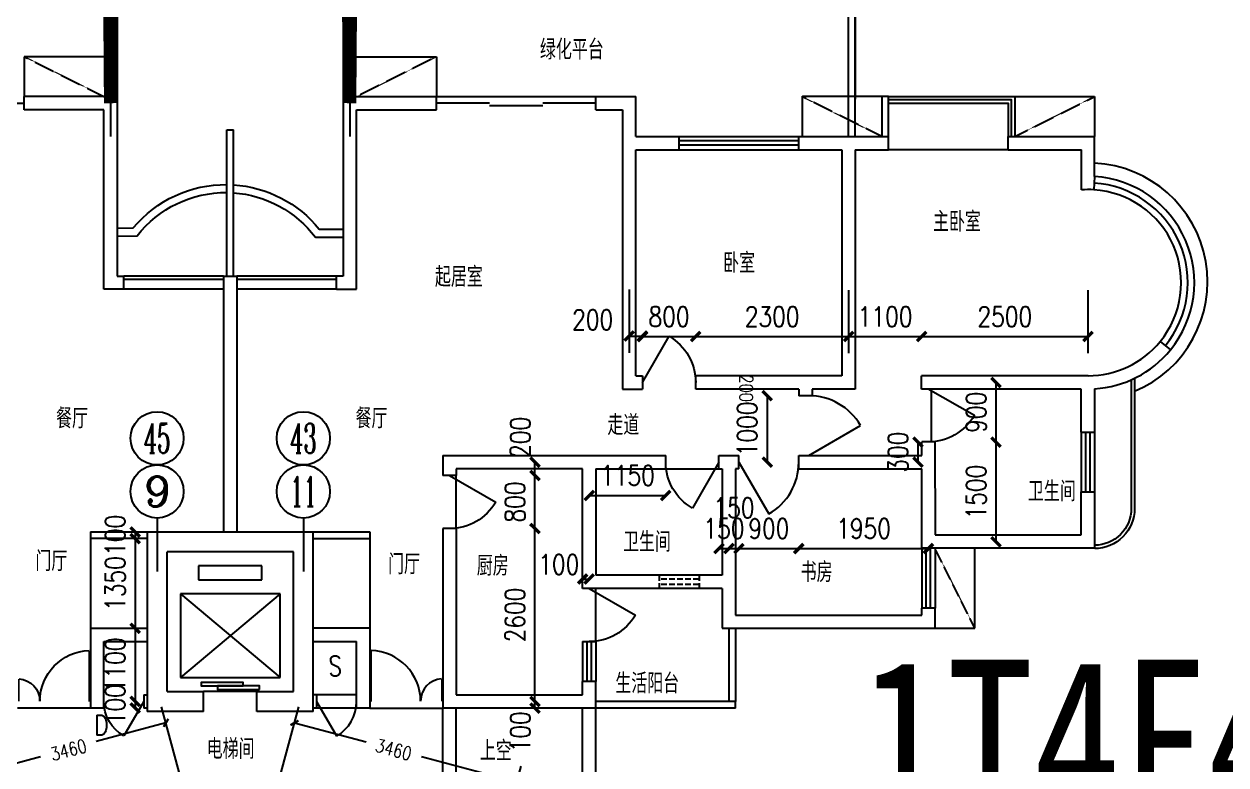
# Model space of a CAD drawing. Header units: millimetres. Extents: x 909 to 50317, y 375 to 41039.
# Drawn here: x 22513 to 40588, y 20840 to 31987 of the extents above; entities that cross this region are included whole.
import ezdxf
from ezdxf.enums import TextEntityAlignment as Align

# ---------------------------------------------------------------- set-up
doc = ezdxf.new("R2010")
doc.units = ezdxf.units.MM
doc.linetypes.add('DASH', pattern=[0.35, 0.25, -0.1])
for name, color, linetype in [('AXIS', 3, 'Continuous'), ('AXIS_TEXT', 7, 'Continuous'), ('BALCONY', 6, 'Continuous'), ('BB', 5, 'Continuous'), ('GROUND', 2, 'Continuous'), ('LVTRY', 6, 'Continuous'), ('PUB_DIM', 3, 'Continuous'), ('PUB_TEXT', 7, 'Continuous'), ('PUB_WINDW', 7, 'Continuous'), ('STAIR', 2, 'Continuous'), ('WALL', 255, 'Continuous'), ('WINDOW', 2, 'Continuous')]:
    doc.layers.add(name, color=color, linetype=linetype)
doc.styles.add('-宋体', font='SimSun.ttf', dxfattribs={"width": 0.8})
doc.styles.add('_HZTXT', font='txt', dxfattribs={"width": 0.8, "bigfont": 'HZTXT'})
doc.styles.add('_SIMPLEX', font='SIMPLEX', dxfattribs={"width": 0.8})
doc.styles.add('COMPLEX', font='COMPLEX')
doc.styles.add('DIM_FONT', font='SIMPLEX', dxfattribs={"width": 0.8})
doc.styles.add('SIMPLEX', font='SIMPLEX.SHX')
doc.dimstyles.new('AXIS', dxfattribs={"dimtxt": 300, "dimasz": 1, "dimexe": 250, "dimexo": 300, "dimgap": 0.09, "dimtad": 1, "dimdec": 0, "dimzin": 0, "dimdsep": 46, "dimtxsty": 'DIM_FONT', "dimblk": '_DIMX', "dimcen": 0.09, "dimse1": 1, "dimse2": 1, "dimclrt": 7, "dimadec": 0, "dimazin": 0, "dimtfac": 1, "dimtdec": 0, "dimtix": 1, "dimtmove": 2, "dimatfit": 3, "dimldrblk": '_DIMX', "dimfxl": 1, "dimtolj": 1, "dimtzin": 0, "dimarcsym": 0})
doc.dimstyles.new('DIM0', dxfattribs={"dimtxt": 200, "dimasz": 0.7, "dimexe": 250, "dimexo": 300, "dimgap": 150, "dimtad": 1, "dimdec": 0, "dimzin": 0, "dimdsep": 46, "dimtxsty": 'DIM_FONT', "dimblk": '_DIMX', "dimblk1": '_DIMX', "dimblk2": '_DIMX', "dimsah": 1, "dimcen": 2.5, "dimclrt": 7, "dimadec": 0, "dimazin": 0, "dimtfac": 1, "dimtdec": 0, "dimtix": 1, "dimtmove": 2, "dimatfit": 3, "dimldrblk": '_DIMX', "dimfxl": 1, "dimtolj": 1, "dimtzin": 0, "dimarcsym": 0})
doc.dimstyles.new('DIMA', dxfattribs={"dimtxt": 300, "dimasz": 1, "dimexe": 250, "dimexo": 300, "dimgap": 150, "dimtad": 1, "dimdec": 0, "dimzin": 0, "dimdsep": 46, "dimtxsty": 'DIM_FONT', "dimblk": '_DIMX', "dimcen": 0.09, "dimse1": 1, "dimclrt": 7, "dimadec": 0, "dimazin": 0, "dimtfac": 1, "dimtdec": 0, "dimtix": 1, "dimtmove": 2, "dimatfit": 3, "dimldrblk": '_DIMX', "dimfxl": 1, "dimtolj": 1, "dimtzin": 0, "dimarcsym": 0})
doc.dimstyles.new('DIMB', dxfattribs={"dimtxt": 300, "dimasz": 1, "dimexe": 250, "dimexo": 300, "dimgap": 150, "dimtad": 1, "dimdec": 0, "dimzin": 0, "dimdsep": 46, "dimtxsty": 'DIM_FONT', "dimblk": '_DIMX', "dimcen": 0.09, "dimse2": 1, "dimclrt": 7, "dimadec": 0, "dimazin": 0, "dimtfac": 1, "dimtdec": 0, "dimtix": 1, "dimtmove": 2, "dimatfit": 3, "dimldrblk": '_DIMX', "dimfxl": 1, "dimtolj": 1, "dimtzin": 0, "dimarcsym": 0})

# ---------------------------------------------------------------- blocks, each defined once
blk = doc.blocks.new('_A1SLA')
for p, q in [((-0.5, 0), (-0.1667, 0)), ((0.1667, 0), (0.5, 0)), ((-0.1667, -0.0167), (0.1667, -0.0167))]:
    blk.add_line(p, q)
blk = doc.blocks.new('_DIMX')
at = {"const_width": 50}
blk.add_lwpolyline([(-70, -70), (70, 70)], dxfattribs=at)
blk = doc.blocks.new('*D196')
at = {"color": 0, "linetype": 'ByBlock', "transparency": 16777216}
for p, q in [((48100, -43035), (48483, -41605)), ((48419, -41847), (49494, -42135)), ((51759, -42742), (50328, -42358)), ((51442, -43931), (51825, -42501))]:
    blk.add_line(p, q, dxfattribs=at)
at = {"layer": 'DEFPOINTS', "color": 0, "linetype": 'ByBlock', "transparency": 16777216}
for p in [(51760, -42742), (48022, -43325), (51364, -44220)]:
    blk.add_point(p, dxfattribs=at)
at = {"color": 0, "linetype": 'ByBlock', "transparency": 16777216, "xscale": 0.7, "yscale": 0.7, "zscale": 0.7}
for p, rotation in [((48418, -41847), 164.9999999999991), ((51760, -42742), 344.9999999999991)]:
    blk.add_blockref('_DIMX', p, dxfattribs=dict(at, rotation=rotation))
at = {"color": 7, "linetype": 'ByBlock', "transparency": 16777216, "insert": (49910, -42249), "char_height": 200, "attachment_point": 5, "rotation": 345, "style": 'DIM_FONT'}
blk.add_mtext('\\A1;3460', dxfattribs=at)
blk = doc.blocks.new('M_A17ORW')
at = {"const_width": 0.02}
for points in [[(-0.481, -0.001), (-0.481, -0.308)], [(0.481, 0.001), (0.481, -0.691)]]:
    blk.add_lwpolyline(points, dxfattribs=at)
for centre, radius, start, end in [((-0.501, -0.003), 0.307, 274.2492, 0.2101), ((0.505, 0.002), 0.699, 180.2762, 268.0603)]:
    blk.add_arc(centre, radius, start, end)
blk = doc.blocks.new('*D28')
at = {"color": 0, "linetype": 'ByBlock', "transparency": 16777216}
for p, q in [((46804, -43035), (46421, -41605)), ((46485, -41847), (45434, -42128)), ((43144, -42742), (44600, -42352)), ((43462, -43931), (43079, -42501))]:
    blk.add_line(p, q, dxfattribs=at)
at = {"layer": 'DEFPOINTS', "color": 0, "linetype": 'ByBlock', "transparency": 16777216}
for p in [(43144, -42742), (46882, -43325), (43540, -44220)]:
    blk.add_point(p, dxfattribs=at)
at = {"color": 0, "linetype": 'ByBlock', "transparency": 16777216, "xscale": 0.7, "yscale": 0.7, "zscale": 0.7}
for p, rotation in [((46486, -41847), 15.00000000000274), ((43144, -42742), 195.0000000000027)]:
    blk.add_blockref('_DIMX', p, dxfattribs=dict(at, rotation=rotation))
at = {"color": 7, "linetype": 'ByBlock', "transparency": 16777216, "insert": (45021, -42255), "char_height": 200, "attachment_point": 5, "rotation": 15, "style": 'DIM_FONT'}
blk.add_mtext('\\A1;3460', dxfattribs=at)
blk = doc.blocks.new('*D27')
at = {"color": 0, "linetype": 'ByBlock', "transparency": 16777216}
blk.add_line((46023, -39076), (46023, -40424), dxfattribs=at)
at = {"layer": 'DEFPOINTS', "color": 0, "linetype": 'ByBlock', "transparency": 16777216}
for p in [(47023, -39075), (46023, -40425), (47023, -40425)]:
    blk.add_point(p, dxfattribs=at)
at = {"color": 0, "linetype": 'ByBlock', "transparency": 16777216}
for p, rotation in [((46023, -39075), 90), ((46023, -40425), 270)]:
    blk.add_blockref('_DIMX', p, dxfattribs=dict(at, rotation=rotation))
at = {"color": 7, "linetype": 'ByBlock', "transparency": 16777216, "insert": (45723, -39750), "char_height": 300, "attachment_point": 5, "rotation": 90, "style": 'DIM_FONT'}
blk.add_mtext('\\A1;1350', dxfattribs=at)
blk = doc.blocks.new('_LIFTD')
for points in [[(-0.548, -0.602), (-0.548, -0.774), (0.241, -0.774), (0.241, -0.602), (-0.548, -0.602)], [(-0.241, -0.784), (-0.241, -0.955), (0.548, -0.955), (0.548, -0.784), (-0.241, -0.784)]]:
    blk.add_lwpolyline(points)
blk = doc.blocks.new('*D26')
at = {"color": 0, "linetype": 'ByBlock', "transparency": 16777216}
for p, q in [((46023, -41524), (46023, -41523)), ((46023, -41525), (46023, -41625)), ((46023, -41626), (46023, -41627))]:
    blk.add_line(p, q, dxfattribs=at)
at = {"layer": 'DEFPOINTS', "color": 0, "linetype": 'ByBlock', "transparency": 16777216}
for p in [(47023, -41525), (46023, -41625), (47023, -41625)]:
    blk.add_point(p, dxfattribs=at)
at = {"color": 0, "linetype": 'ByBlock', "transparency": 16777216}
for p, rotation in [((46023, -41525), 270), ((46023, -41625), 90)]:
    blk.add_blockref('_DIMX', p, dxfattribs=dict(at, rotation=rotation))
at = {"color": 7, "linetype": 'ByBlock', "transparency": 16777216, "insert": (45723, -41575), "char_height": 300, "attachment_point": 5, "rotation": 90, "style": 'DIM_FONT'}
blk.add_mtext('\\A1;100', dxfattribs=at)
blk = doc.blocks.new('*D25')
at = {"color": 0, "linetype": 'ByBlock', "transparency": 16777216}
blk.add_line((46023, -40426), (46023, -41524), dxfattribs=at)
at = {"layer": 'DEFPOINTS', "color": 0, "linetype": 'ByBlock', "transparency": 16777216}
for p in [(47023, -40425), (46023, -41525), (47023, -41525)]:
    blk.add_point(p, dxfattribs=at)
at = {"color": 0, "linetype": 'ByBlock', "transparency": 16777216}
for p, rotation in [((46023, -40425), 90), ((46023, -41525), 270)]:
    blk.add_blockref('_DIMX', p, dxfattribs=dict(at, rotation=rotation))
at = {"color": 7, "linetype": 'ByBlock', "transparency": 16777216, "insert": (45723, -40975), "char_height": 300, "attachment_point": 5, "rotation": 90, "style": 'DIM_FONT'}
blk.add_mtext('\\A1;1100', dxfattribs=at)
blk = doc.blocks.new('_DBLK')
blk.add_line((-0.5, 0), (0, -0.866))
blk.add_arc((-0.5, 0), 1, 300, 0)
at = {"style": 'SIMPLEX', "flags": 9}
blk.add_attdef('A', text='', height=1, dxfattribs=at).set_placement((0, 1.5), align=Align.MIDDLE)
blk = doc.blocks.new('M_B7CQG')
for p, q in [((-0.5, 0.5), (0.5, 0.5)), ((-0.5, 0.241), (0.5, 0.241)), ((-0.5, -0.5), (0.5, -0.5))]:
    blk.add_line(p, q)
blk = doc.blocks.new('*D24')
at = {"color": 0, "linetype": 'ByBlock', "transparency": 16777216}
for p, q in [((46023, -38974), (46023, -38973)), ((46023, -38975), (46023, -39075)), ((46023, -39076), (46023, -39077))]:
    blk.add_line(p, q, dxfattribs=at)
at = {"layer": 'DEFPOINTS', "color": 0, "linetype": 'ByBlock', "transparency": 16777216}
for p in [(47023, -38975), (46023, -39075), (47023, -39075)]:
    blk.add_point(p, dxfattribs=at)
at = {"color": 0, "linetype": 'ByBlock', "transparency": 16777216}
for p, rotation in [((46023, -38975), 270), ((46023, -39075), 90)]:
    blk.add_blockref('_DIMX', p, dxfattribs=dict(at, rotation=rotation))
at = {"color": 7, "linetype": 'ByBlock', "transparency": 16777216, "insert": (45723, -39025), "char_height": 300, "attachment_point": 5, "rotation": 90, "style": 'DIM_FONT'}
blk.add_mtext('\\A1;100', dxfattribs=at)
blk = doc.blocks.new('_AXISO')
blk.add_circle((0, 0), 0.5)
at = {"layer": 'AXIS_TEXT', "style": 'COMPLEX', "width": 1.041667}
blk.add_attdef('A', text='', height=0.56, dxfattribs=at).set_placement((-0.25, -0.28), (0.25, -0.28), align=Align.FIT)
blk = doc.blocks.new('*D236')
at = {"color": 0, "linetype": 'ByBlock', "transparency": 16777216}
blk.add_line((56003, -39225), (57951, -39225), dxfattribs=at)
at = {"layer": 'DEFPOINTS', "color": 0, "linetype": 'ByBlock', "transparency": 16777216}
for p in [(57952, -39225), (56002, -40225), (57952, -40225)]:
    blk.add_point(p, dxfattribs=at)
at = {"color": 0, "linetype": 'ByBlock', "transparency": 16777216, "rotation": 180}
blk.add_blockref('_DIMX', (56002, -39225), dxfattribs=at)
at = {"color": 0, "linetype": 'ByBlock', "transparency": 16777216}
blk.add_blockref('_DIMX', (57952, -39225), dxfattribs=at)
at = {"color": 7, "linetype": 'ByBlock', "transparency": 16777216, "insert": (56977, -38925), "char_height": 300, "attachment_point": 5, "style": 'DIM_FONT'}
blk.add_mtext('\\A1;1950', dxfattribs=at)
blk = doc.blocks.new('*D248')
at = {"color": 0, "linetype": 'ByBlock', "transparency": 16777216}
for p, q in [((56752, -35336), (56752, -36286)), ((54453, -36036), (56751, -36036))]:
    blk.add_line(p, q, dxfattribs=at)
at = {"layer": 'DEFPOINTS', "color": 0, "linetype": 'ByBlock', "transparency": 16777216}
for p in [(54452, -35036), (56752, -35036), (56752, -36036)]:
    blk.add_point(p, dxfattribs=at)
at = {"color": 0, "linetype": 'ByBlock', "transparency": 16777216, "rotation": 180}
blk.add_blockref('_DIMX', (54452, -36036), dxfattribs=at)
at = {"color": 0, "linetype": 'ByBlock', "transparency": 16777216}
blk.add_blockref('_DIMX', (56752, -36036), dxfattribs=at)
at = {"color": 7, "linetype": 'ByBlock', "transparency": 16777216, "insert": (55602, -35736), "char_height": 300, "attachment_point": 5, "style": 'DIM_FONT'}
blk.add_mtext('\\A1;2300', dxfattribs=at)
blk = doc.blocks.new('*D243')
at = {"color": 0, "linetype": 'ByBlock', "transparency": 16777216}
for p, q in [((52751, -39683), (52750, -39683)), ((52752, -39683), (52852, -39683)), ((52752, -39683), (52852, -39683)), ((52853, -39683), (52854, -39683))]:
    blk.add_line(p, q, dxfattribs=at)
at = {"layer": 'DEFPOINTS', "color": 0, "linetype": 'ByBlock', "transparency": 16777216}
for p in [(52852, -39683), (52752, -40683), (52852, -40683)]:
    blk.add_point(p, dxfattribs=at)
at = {"color": 0, "linetype": 'ByBlock', "transparency": 16777216}
blk.add_blockref('_DIMX', (52752, -39683), dxfattribs=at)
at = {"color": 0, "linetype": 'ByBlock', "transparency": 16777216, "rotation": 180}
blk.add_blockref('_DIMX', (52852, -39683), dxfattribs=at)
at = {"color": 7, "linetype": 'ByBlock', "transparency": 16777216, "insert": (52393, -39463), "char_height": 300, "attachment_point": 5, "style": 'DIM_FONT'}
blk.add_mtext('\\A1;100', dxfattribs=at)
blk = doc.blocks.new('*D240')
at = {"color": 0, "linetype": 'ByBlock', "transparency": 16777216}
for p, q in [((54951, -39225), (54950, -39225)), ((54952, -39225), (55102, -39225)), ((54952, -39225), (55102, -39225)), ((55103, -39225), (55104, -39225))]:
    blk.add_line(p, q, dxfattribs=at)
at = {"layer": 'DEFPOINTS', "color": 0, "linetype": 'ByBlock', "transparency": 16777216}
for p in [(55102, -39225), (54952, -40225), (55102, -40225)]:
    blk.add_point(p, dxfattribs=at)
at = {"color": 0, "linetype": 'ByBlock', "transparency": 16777216}
blk.add_blockref('_DIMX', (54952, -39225), dxfattribs=at)
at = {"color": 0, "linetype": 'ByBlock', "transparency": 16777216, "rotation": 180}
blk.add_blockref('_DIMX', (55102, -39225), dxfattribs=at)
at = {"color": 7, "linetype": 'ByBlock', "transparency": 16777216, "insert": (55027, -38613), "char_height": 300, "attachment_point": 5, "style": 'DIM_FONT'}
blk.add_mtext('\\A1;150', dxfattribs=at)
blk = doc.blocks.new('*D239')
at = {"color": 0, "linetype": 'ByBlock', "transparency": 16777216}
for p, q in [((54801, -39225), (54800, -39225)), ((54802, -39225), (54952, -39225)), ((54953, -39225), (54954, -39225))]:
    blk.add_line(p, q, dxfattribs=at)
at = {"layer": 'DEFPOINTS', "color": 0, "linetype": 'ByBlock', "transparency": 16777216}
for p in [(54952, -39225), (54802, -40225), (54952, -40225)]:
    blk.add_point(p, dxfattribs=at)
at = {"color": 0, "linetype": 'ByBlock', "transparency": 16777216}
blk.add_blockref('_DIMX', (54802, -39225), dxfattribs=at)
at = {"color": 0, "linetype": 'ByBlock', "transparency": 16777216, "rotation": 180}
blk.add_blockref('_DIMX', (54952, -39225), dxfattribs=at)
at = {"color": 7, "linetype": 'ByBlock', "transparency": 16777216, "insert": (54877, -38925), "char_height": 300, "attachment_point": 5, "style": 'DIM_FONT'}
blk.add_mtext('\\A1;150', dxfattribs=at)
blk = doc.blocks.new('*D245')
at = {"color": 0, "linetype": 'ByBlock', "transparency": 16777216}
for p, q in [((55101, -39225), (55100, -39225)), ((55102, -39225), (56002, -39225)), ((56003, -39225), (56004, -39225))]:
    blk.add_line(p, q, dxfattribs=at)
at = {"layer": 'DEFPOINTS', "color": 0, "linetype": 'ByBlock', "transparency": 16777216}
for p in [(56002, -39225), (55102, -40225), (56002, -40225)]:
    blk.add_point(p, dxfattribs=at)
at = {"color": 0, "linetype": 'ByBlock', "transparency": 16777216}
blk.add_blockref('_DIMX', (55102, -39225), dxfattribs=at)
at = {"color": 0, "linetype": 'ByBlock', "transparency": 16777216, "rotation": 180}
blk.add_blockref('_DIMX', (56002, -39225), dxfattribs=at)
at = {"color": 7, "linetype": 'ByBlock', "transparency": 16777216, "insert": (55552, -38925), "char_height": 300, "attachment_point": 5, "style": 'DIM_FONT'}
blk.add_mtext('\\A1;900', dxfattribs=at)
blk = doc.blocks.new('*D154')
at = {"color": 0, "linetype": 'ByBlock', "transparency": 16777216}
blk.add_line((52035, -41524), (52035, -38926), dxfattribs=at)
at = {"layer": 'DEFPOINTS', "color": 0, "linetype": 'ByBlock', "transparency": 16777216}
for p in [(52035, -38925), (53035, -38925), (53035, -41525)]:
    blk.add_point(p, dxfattribs=at)
at = {"color": 0, "linetype": 'ByBlock', "transparency": 16777216}
for p, rotation in [((52035, -38925), 90), ((52035, -41525), 270)]:
    blk.add_blockref('_DIMX', p, dxfattribs=dict(at, rotation=rotation))
at = {"color": 7, "linetype": 'ByBlock', "transparency": 16777216, "insert": (51735, -40225), "char_height": 300, "attachment_point": 5, "rotation": 90, "style": 'DIM_FONT'}
blk.add_mtext('\\A1;2600', dxfattribs=at)
blk = doc.blocks.new('_GCBLK')
at = {"linetype": 'DASH'}
for p, q in [((-0.5, -0.5), (-0.5, 0.5)), ((0.5, -0.5), (0.5, 0.5)), ((-0.5, 0.2), (0.5, 0.2)), ((-0.5, -0.2), (0.5, -0.2))]:
    blk.add_line(p, q, dxfattribs=at)
at = {"style": 'SIMPLEX', "flags": 9}
blk.add_attdef('A', text='', height=1, dxfattribs=at).set_placement((0, 1.5), align=Align.MIDDLE)
blk = doc.blocks.new('*D199')
at = {"color": 0, "linetype": 'ByBlock', "transparency": 16777216}
for p, q in [((52035, -41524), (52035, -41523)), ((52035, -41625), (52035, -41525)), ((52035, -41625), (52035, -41525)), ((52035, -41626), (52035, -41627))]:
    blk.add_line(p, q, dxfattribs=at)
at = {"layer": 'DEFPOINTS', "color": 0, "linetype": 'ByBlock', "transparency": 16777216}
for p in [(52035, -41525), (53035, -41525), (53035, -41625)]:
    blk.add_point(p, dxfattribs=at)
at = {"color": 0, "linetype": 'ByBlock', "transparency": 16777216}
for p, rotation in [((52035, -41525), 270), ((52035, -41625), 90)]:
    blk.add_blockref('_DIMX', p, dxfattribs=dict(at, rotation=rotation))
at = {"color": 7, "linetype": 'ByBlock', "transparency": 16777216, "insert": (51815, -41983), "char_height": 300, "attachment_point": 5, "rotation": 90, "style": 'DIM_FONT'}
blk.add_mtext('\\A1;100', dxfattribs=at)
blk = doc.blocks.new('A$C30532273')
at = {"layer": 'PUB_TEXT', "style": '_HZTXT', "width": 0.8}
blk.add_text('上空', height=300, dxfattribs=at).set_placement((-13, -9))
blk = doc.blocks.new('_WBLK')
for p, q in [((-0.5, 0.5), (0.5, 0.5)), ((0.5, 0.167), (-0.5, 0.167)), ((0.5, -0.167), (-0.5, -0.167)), ((-0.5, -0.5), (0.5, -0.5))]:
    blk.add_line(p, q)
at = {"style": 'SIMPLEX', "flags": 9}
blk.add_attdef('A', text='', height=1, dxfattribs=at).set_placement((0, 1.5), align=Align.MIDDLE)
blk = doc.blocks.new('*D247')
at = {"color": 0, "linetype": 'ByBlock', "transparency": 16777216}
for p, q in [((53452, -35328), (53452, -36278)), ((53451, -36028), (53450, -36028)), ((53452, -36028), (53652, -36028)), ((53452, -36028), (53652, -36028)), ((53653, -36028), (53654, -36028))]:
    blk.add_line(p, q, dxfattribs=at)
at = {"layer": 'DEFPOINTS', "color": 0, "linetype": 'ByBlock', "transparency": 16777216}
for p in [(53452, -35028), (53652, -35028), (53652, -36028)]:
    blk.add_point(p, dxfattribs=at)
at = {"color": 0, "linetype": 'ByBlock', "transparency": 16777216}
blk.add_blockref('_DIMX', (53452, -36028), dxfattribs=at)
at = {"color": 0, "linetype": 'ByBlock', "transparency": 16777216, "rotation": 180}
blk.add_blockref('_DIMX', (53652, -36028), dxfattribs=at)
at = {"color": 7, "linetype": 'ByBlock', "transparency": 16777216, "insert": (52903, -35783), "char_height": 300, "attachment_point": 5, "style": 'DIM_FONT'}
blk.add_mtext('\\A1;200', dxfattribs=at)
blk = doc.blocks.new('*D238')
at = {"color": 0, "linetype": 'ByBlock', "transparency": 16777216}
blk.add_line((52853, -38427), (54001, -38427), dxfattribs=at)
at = {"layer": 'DEFPOINTS', "color": 0, "linetype": 'ByBlock', "transparency": 16777216}
for p in [(54002, -38427), (52852, -39427), (54002, -39427)]:
    blk.add_point(p, dxfattribs=at)
at = {"color": 0, "linetype": 'ByBlock', "transparency": 16777216, "rotation": 180}
blk.add_blockref('_DIMX', (52852, -38427), dxfattribs=at)
at = {"color": 0, "linetype": 'ByBlock', "transparency": 16777216}
blk.add_blockref('_DIMX', (54002, -38427), dxfattribs=at)
at = {"color": 7, "linetype": 'ByBlock', "transparency": 16777216, "insert": (53427, -38127), "char_height": 300, "attachment_point": 5, "style": 'DIM_FONT'}
blk.add_mtext('\\A1;1150', dxfattribs=at)
blk = doc.blocks.new('*D242')
at = {"color": 0, "linetype": 'ByBlock', "transparency": 16777216}
for p, q in [((52035, -37924), (52035, -37923)), ((52035, -38125), (52035, -37925)), ((52035, -38125), (52035, -37925)), ((52035, -38126), (52035, -38127))]:
    blk.add_line(p, q, dxfattribs=at)
at = {"layer": 'DEFPOINTS', "color": 0, "linetype": 'ByBlock', "transparency": 16777216}
for p in [(52035, -37925), (53035, -37925), (53035, -38125)]:
    blk.add_point(p, dxfattribs=at)
at = {"color": 0, "linetype": 'ByBlock', "transparency": 16777216}
for p, rotation in [((52035, -37925), 270), ((52035, -38125), 90)]:
    blk.add_blockref('_DIMX', p, dxfattribs=dict(at, rotation=rotation))
at = {"color": 7, "linetype": 'ByBlock', "transparency": 16777216, "insert": (51815, -37551), "char_height": 300, "attachment_point": 5, "rotation": 90, "style": 'DIM_FONT'}
blk.add_mtext('\\A1;200', dxfattribs=at)
blk = doc.blocks.new('*D241')
at = {"color": 0, "linetype": 'ByBlock', "transparency": 16777216}
for p, q in [((52035, -38124), (52035, -38123)), ((52035, -38925), (52035, -38125)), ((52035, -38926), (52035, -38927))]:
    blk.add_line(p, q, dxfattribs=at)
at = {"layer": 'DEFPOINTS', "color": 0, "linetype": 'ByBlock', "transparency": 16777216}
for p in [(52035, -38125), (53035, -38125), (53035, -38925)]:
    blk.add_point(p, dxfattribs=at)
at = {"color": 0, "linetype": 'ByBlock', "transparency": 16777216}
for p, rotation in [((52035, -38125), 270), ((52035, -38925), 90)]:
    blk.add_blockref('_DIMX', p, dxfattribs=dict(at, rotation=rotation))
at = {"color": 7, "linetype": 'ByBlock', "transparency": 16777216, "insert": (51735, -38525), "char_height": 300, "attachment_point": 5, "rotation": 90, "style": 'DIM_FONT'}
blk.add_mtext('\\A1;800', dxfattribs=at)
blk = doc.blocks.new('*D244')
at = {"color": 0, "linetype": 'ByBlock', "transparency": 16777216}
for p, q in [((55528, -36924), (55528, -36923)), ((55528, -36925), (55528, -37925)), ((55528, -37926), (55528, -37927))]:
    blk.add_line(p, q, dxfattribs=at)
at = {"layer": 'DEFPOINTS', "color": 0, "linetype": 'ByBlock', "transparency": 16777216}
for p in [(54528, -36925), (54528, -37925), (55528, -37925)]:
    blk.add_point(p, dxfattribs=at)
at = {"color": 0, "linetype": 'ByBlock', "transparency": 16777216}
for p, rotation in [((55528, -36925), 270), ((55528, -37925), 90)]:
    blk.add_blockref('_DIMX', p, dxfattribs=dict(at, rotation=rotation))
at = {"color": 7, "linetype": 'ByBlock', "transparency": 16777216, "insert": (55228, -37425), "char_height": 300, "attachment_point": 5, "rotation": 90, "style": 'DIM_FONT'}
blk.add_mtext('\\A1;1000', dxfattribs=at)
blk = doc.blocks.new('*D246')
at = {"color": 0, "linetype": 'ByBlock', "transparency": 16777216}
for p, q in [((53651, -36036), (53650, -36036)), ((53652, -36036), (54452, -36036)), ((54453, -36036), (54454, -36036))]:
    blk.add_line(p, q, dxfattribs=at)
at = {"layer": 'DEFPOINTS', "color": 0, "linetype": 'ByBlock', "transparency": 16777216}
for p in [(53652, -35036), (54452, -35036), (54452, -36036)]:
    blk.add_point(p, dxfattribs=at)
at = {"color": 0, "linetype": 'ByBlock', "transparency": 16777216}
blk.add_blockref('_DIMX', (53652, -36036), dxfattribs=at)
at = {"color": 0, "linetype": 'ByBlock', "transparency": 16777216, "rotation": 180}
blk.add_blockref('_DIMX', (54452, -36036), dxfattribs=at)
at = {"color": 7, "linetype": 'ByBlock', "transparency": 16777216, "insert": (54052, -35736), "char_height": 300, "attachment_point": 5, "style": 'DIM_FONT'}
blk.add_mtext('\\A1;800', dxfattribs=at)
blk = doc.blocks.new('*D266')
at = {"color": 0, "linetype": 'ByBlock', "transparency": 16777216}
for p, q in [((60351, -35336), (60351, -36286)), ((57852, -36036), (60350, -36036))]:
    blk.add_line(p, q, dxfattribs=at)
at = {"layer": 'DEFPOINTS', "color": 0, "linetype": 'ByBlock', "transparency": 16777216}
for p in [(57851, -35036), (60351, -35036), (60351, -36036)]:
    blk.add_point(p, dxfattribs=at)
at = {"color": 0, "linetype": 'ByBlock', "transparency": 16777216, "rotation": 180}
blk.add_blockref('_DIMX', (57851, -36036), dxfattribs=at)
at = {"color": 0, "linetype": 'ByBlock', "transparency": 16777216}
blk.add_blockref('_DIMX', (60351, -36036), dxfattribs=at)
at = {"color": 7, "linetype": 'ByBlock', "transparency": 16777216, "insert": (59101, -35736), "char_height": 300, "attachment_point": 5, "style": 'DIM_FONT'}
blk.add_mtext('\\A1;2500', dxfattribs=at)
blk = doc.blocks.new('*D235')
at = {"color": 0, "linetype": 'ByBlock', "transparency": 16777216}
for p, q in [((57794, -37624), (57794, -37623)), ((57794, -37625), (57794, -37925)), ((57794, -37926), (57794, -37927))]:
    blk.add_line(p, q, dxfattribs=at)
at = {"layer": 'DEFPOINTS', "color": 0, "linetype": 'ByBlock', "transparency": 16777216}
for p in [(56794, -37625), (56794, -37925), (57794, -37925)]:
    blk.add_point(p, dxfattribs=at)
at = {"color": 0, "linetype": 'ByBlock', "transparency": 16777216}
for p, rotation in [((57794, -37625), 270), ((57794, -37925), 90)]:
    blk.add_blockref('_DIMX', p, dxfattribs=dict(at, rotation=rotation))
at = {"color": 7, "linetype": 'ByBlock', "transparency": 16777216, "insert": (57494, -37775), "char_height": 300, "attachment_point": 5, "rotation": 90, "style": 'DIM_FONT'}
blk.add_mtext('\\A1;300', dxfattribs=at)
blk = doc.blocks.new('*D265')
at = {"color": 0, "linetype": 'ByBlock', "transparency": 16777216}
for p, q in [((58968, -36724), (58968, -36723)), ((58968, -36725), (58968, -37625)), ((58968, -37626), (58968, -37627))]:
    blk.add_line(p, q, dxfattribs=at)
at = {"layer": 'DEFPOINTS', "color": 0, "linetype": 'ByBlock', "transparency": 16777216}
for p in [(57968, -36725), (57968, -37625), (58968, -37625)]:
    blk.add_point(p, dxfattribs=at)
at = {"color": 0, "linetype": 'ByBlock', "transparency": 16777216}
for p, rotation in [((58968, -36725), 270), ((58968, -37625), 90)]:
    blk.add_blockref('_DIMX', p, dxfattribs=dict(at, rotation=rotation))
at = {"color": 7, "linetype": 'ByBlock', "transparency": 16777216, "insert": (58668, -37175), "char_height": 300, "attachment_point": 5, "rotation": 90, "style": 'DIM_FONT'}
blk.add_mtext('\\A1;900', dxfattribs=at)
blk = doc.blocks.new('*D264')
at = {"color": 0, "linetype": 'ByBlock', "transparency": 16777216}
blk.add_line((58968, -37626), (58968, -39124), dxfattribs=at)
at = {"layer": 'DEFPOINTS', "color": 0, "linetype": 'ByBlock', "transparency": 16777216}
for p in [(57968, -37625), (57968, -39125), (58968, -39125)]:
    blk.add_point(p, dxfattribs=at)
at = {"color": 0, "linetype": 'ByBlock', "transparency": 16777216}
for p, rotation in [((58968, -37625), 90), ((58968, -39125), 270)]:
    blk.add_blockref('_DIMX', p, dxfattribs=dict(at, rotation=rotation))
at = {"color": 7, "linetype": 'ByBlock', "transparency": 16777216, "insert": (58668, -38375), "char_height": 300, "attachment_point": 5, "rotation": 90, "style": 'DIM_FONT'}
blk.add_mtext('\\A1;1500', dxfattribs=at)
blk = doc.blocks.new('*D237')
at = {"color": 0, "linetype": 'ByBlock', "transparency": 16777216}
for p, q in [((56751, -35336), (56751, -36286)), ((56752, -36036), (57850, -36036))]:
    blk.add_line(p, q, dxfattribs=at)
at = {"layer": 'DEFPOINTS', "color": 0, "linetype": 'ByBlock', "transparency": 16777216}
for p in [(56751, -35036), (57851, -35036), (57851, -36036)]:
    blk.add_point(p, dxfattribs=at)
at = {"color": 0, "linetype": 'ByBlock', "transparency": 16777216, "rotation": 180}
blk.add_blockref('_DIMX', (56751, -36036), dxfattribs=at)
at = {"color": 0, "linetype": 'ByBlock', "transparency": 16777216}
blk.add_blockref('_DIMX', (57851, -36036), dxfattribs=at)
at = {"color": 7, "linetype": 'ByBlock', "transparency": 16777216, "insert": (57301, -35736), "char_height": 300, "attachment_point": 5, "style": 'DIM_FONT'}
blk.add_mtext('\\A1;1100', dxfattribs=at)
blk = doc.blocks.new('A$C69FB3077')
at = {"layer": 'LVTRY'}
for points in [[(0, 2098), (860, 336, 0.414214), (1662, 59, 0.414214)], [(55, 2099), (905, 357, 0.414214), (1640, 104)]]:
    blk.add_lwpolyline(points, format="xyb", dxfattribs=at)
blk = doc.blocks.new('A$C1A5103E2')
at = {"layer": 'BALCONY', "linetype": 'DASH'}
blk.add_lwpolyline([(7481, 4926), (6922, 6073, 0.165068), (3630, 4038, -0.116287), (393, 1897), (1318, 1)], format="xyb", dxfattribs=at)
at = {"layer": 'BALCONY'}
for points in [[(1315, 0), (0, 2696, -0.165068), (3630, 4038, 0.116287), (7310, 5271), (8235, 3375)], [(1405, 44), (125, 2668, -0.161766), (3636, 3938, 0.11311), (7268, 5128), (8145, 3331)]]:
    blk.add_lwpolyline(points, format="xyb", dxfattribs=at)
at = {"layer": 'BB', "const_width": 200}
blk.add_lwpolyline([(7155, 5340), (7929, 3782)], dxfattribs=at)
at = {"layer": 'WALL'}
for p, q in [((7244, 5384), (7154, 5340)), ((7154, 5340), (7885, 3872)), ((7244, 5384), (7975, 3916))]:
    blk.add_line(p, q, dxfattribs=at)
blk = doc.blocks.new('A$C61104662')
at = {"layer": 'PUB_DIM', "rotation": 334.0000000000853}
blk.add_blockref('A$C1A5103E2', (-1182, 577), dxfattribs=at)
at = {"layer": 'PUB_DIM', "xscale": -1, "rotation": 25.9999999999147}
blk.add_blockref('A$C1A5103E2', (19982, 577), dxfattribs=at)
blk = doc.blocks.new('1T4F49深上格林')
at = {"layer": 'AXIS'}
for p, q in [((22696.8, -12474.8), (22696.8, -13280)), ((24896.8, -12474.8), (24896.8, -13280))]:
    blk.add_line(p, q, dxfattribs=at)
at = {"layer": 'BALCONY'}
for p, q in [((31296.8, -14133.4), (31296.8, -15233.4)), ((31396.8, -14133.4), (31396.8, -15233.4)), ((29096.8, -16642.8), (29096.8, -15333.4)), ((29296.8, -16696.4), (29296.8, -15333.4))]:
    blk.add_line(p, q, dxfattribs=at)
for points in [[(22096.8, -8114.1), (22338.9, -8108.8, -0.2253478), (23746.8, -7457.3, -0.2180957)], [(22096.8, -8234.1), (22396.8, -8228.2, -0.2340741), (23746.8, -7577.3)], [(23846.8, -7461, -0.2097), (25136.5, -8130.2), (25496.8, -8130.2)], [(23846.8, -7581.3, -0.2172525), (25077.9, -8250.2), (25496.8, -8250.2)]]:
    blk.add_lwpolyline(points, format="xyb", dxfattribs=at)
at = {"layer": 'GROUND'}
for p, q in [((26896.8, -6133.4), (29296.8, -6133.4)), ((34345.3, -11329.3), (34345, -10529.3)), ((30346.8, -11733.4), (31146.8, -11733.4)), ((27196.8, -12633.4), (27196.8, -11833.4)), ((29296.8, -14333.4), (29296.8, -13533.4)), ((25696.8, -15133.4), (25096.8, -15133.4)), ((21696.8, -15333.4), (20596.8, -15333.4)), ((25696.8, -15333.4), (25096.8, -15333.4)), ((25896.8, -15333.4), (26996.8, -15333.4))]:
    blk.add_line(p, q, dxfattribs=at)
at = {"layer": 'STAIR'}
for p, q in [((21696.8, -12783.4), (21696.8, -14133.4)), ((25896.8, -12783.4), (25896.8, -14133.4)), ((23321.8, -13193.4), (23321.8, -13403.4)), ((24271.8, -13193.4), (23321.8, -13193.4)), ((24271.8, -13403.4), (24271.8, -13193.4)), ((23321.8, -13403.4), (24271.8, -13403.4)), ((23046.8, -13613.4), (24546.8, -14873.4)), ((24546.8, -13613.4), (23046.8, -14873.4)), ((24546.8, -13613.4), (23046.8, -13613.4)), ((23046.8, -13613.4), (23046.8, -14873.4)), ((24546.8, -14873.4), (24546.8, -13613.4)), ((23046.8, -14873.4), (24546.8, -14873.4)), ((24196.8, -15083.4), (23396.8, -15083.4))]:
    blk.add_line(p, q, dxfattribs=at)
at = {"layer": 'WALL'}
for p, q in [((22096.8, -6133.4), (20696.8, -6133.4)), ((20696.8, -6333.4), (20696.8, -6133.4)), ((22096.8, -6133.4), (22096.8, -8833.4)), ((25496.8, -6133.4), (25496.8, -8833.4)), ((25496.8, -6133.4), (26896.8, -6133.4)), ((26896.8, -6333.4), (26896.8, -6133.4)), ((29296.8, -6133.4), (29896.8, -6133.4)), ((29296.8, -6333.4), (29296.8, -6133.4)), ((29896.8, -6733.4), (29896.8, -6133.4)), ((21896.8, -6333.4), (20696.8, -6333.4)), ((21896.8, -9033.4), (21896.8, -6333.4)), ((25696.8, -9033.4), (25696.8, -6333.4)), ((25696.8, -6333.4), (26896.8, -6333.4)), ((29296.8, -6333.4), (29696.8, -6333.4)), ((29696.8, -6333.4), (29696.8, -10533.4)), ((23746.8, -8833.4), (23746.8, -6633.4)), ((23746.8, -6633.4), (23846.8, -6633.4)), ((23846.8, -8833.4), (23846.8, -6633.4)), ((29896.8, -6733.4), (30546.8, -6733.4)), ((30546.8, -6933.4), (30546.8, -6733.4)), ((32346.8, -6733.4), (33696.8, -6733.4)), ((32346.8, -6933.4), (32346.8, -6733.4)), ((33696.8, -6933.4), (33696.8, -6733.4)), ((35496.8, -6733.4), (36796.8, -6733.4)), ((35496.8, -6933.4), (35496.8, -6733.4)), ((36796.8, -7336.5), (36796.8, -6733.4)), ((29896.8, -10333.4), (29896.8, -6933.4)), ((29896.8, -6933.4), (30546.8, -6933.4)), ((32346.8, -6933.4), (32996.8, -6933.4)), ((32996.8, -6933.4), (32996.8, -10333.4)), ((33196.8, -6933.4), (33696.8, -6933.4)), ((33196.8, -6933.4), (33196.8, -10533.4)), ((35496.8, -6933.4), (36596.8, -6933.4)), ((36596.8, -7537), (36596.8, -6933.4)), ((36796.8, -7336.5), (36784.3, -7536.1)), ((22096.8, -8833.4), (22196.8, -8833.4)), ((22196.8, -9033.4), (22196.8, -8833.4)), ((23696.8, -8833.4), (23896.8, -8833.4)), ((23696.8, -8833.4), (23696.8, -12683.4)), ((23896.8, -8833.4), (23896.8, -12683.4)), ((25496.8, -8833.4), (25396.8, -8833.4)), ((25396.8, -9033.4), (25396.8, -8833.4)), ((22196.8, -9033.4), (21896.8, -9033.4)), ((25396.8, -9033.4), (25696.8, -9033.4)), ((29896.8, -10333.4), (29996.8, -10333.4)), ((29996.8, -10333.4), (29996.8, -10533.4)), ((32996.8, -10333.4), (30796.8, -10333.4)), ((30796.8, -10533.4), (30796.8, -10333.4)), ((36696.8, -10333.4), (34194.9, -10333.4)), ((34195, -10533.4), (34194.9, -10333.4)), ((29696.8, -10533.4), (29996.8, -10533.4)), ((32346.8, -10533.4), (30796.8, -10533.4)), ((32346.8, -10533.4), (32346.8, -10633.4)), ((32546.8, -10633.4), (32346.8, -10633.4)), ((33196.8, -10533.4), (32546.8, -10533.4)), ((32546.8, -10533.4), (32546.8, -10633.4)), ((36595, -10533.4), (34195, -10533.4)), ((36595.2, -11180.9), (36595, -10533.4)), ((36795, -10530.4), (36795.2, -11180.8)), ((36595.2, -11180.9), (36795.2, -11180.8)), ((34395.3, -11329.3), (34195.3, -11329.4)), ((34195.3, -11533.4), (34195.3, -11329.4)), ((34395.3, -11329.3), (34395.8, -12729.3)), ((26996.8, -11533.4), (30346.8, -11533.4)), ((26996.8, -11533.4), (26996.8, -11833.4)), ((30346.8, -11733.4), (30346.8, -11533.4)), ((31146.8, -11733.4), (31146.8, -11533.4)), ((31146.8, -11533.4), (31446.8, -11533.4)), ((31446.8, -11733.4), (31446.8, -11533.4)), ((32346.8, -11533.4), (34195.3, -11533.4)), ((32346.8, -11733.4), (32346.8, -11533.4)), ((29096.8, -11733.4), (27196.8, -11733.4)), ((27196.8, -11733.4), (27196.8, -11833.4)), ((29096.8, -13533.4), (29096.8, -11733.4)), ((29296.8, -11733.4), (30346.8, -11733.4)), ((29296.8, -11733.4), (29296.8, -13333.4)), ((31146.8, -11733.4), (31196.8, -11733.4)), ((31196.8, -11733.4), (31196.8, -13333.4)), ((31396.8, -11733.4), (31396.8, -13933.4)), ((31446.8, -11733.4), (31396.8, -11733.4)), ((32346.8, -11733.4), (34195.4, -11733.4)), ((34195.9, -12929.4), (34195.4, -11733.4)), ((27196.8, -11833.4), (26996.8, -11833.4)), ((36595.6, -12080.9), (36795.6, -12080.8)), ((36595.8, -12728.4), (36595.6, -12080.9)), ((36795.6, -12080.8), (36795.9, -12928.4)), ((27196.8, -12633.4), (26996.8, -12633.4)), ((26996.8, -12633.4), (26996.8, -15333.5)), ((27196.8, -12633.4), (27196.8, -15133.4)), ((21696.8, -12683.4), (25896.8, -12683.4)), ((21696.8, -12683.4), (21696.8, -12783.4)), ((22546.8, -12783.4), (21696.8, -12783.4)), ((22546.8, -12683.4), (22546.8, -15383.4)), ((25046.8, -15383.4), (25046.8, -12683.4)), ((25046.8, -12783.4), (25896.8, -12783.4)), ((25896.8, -12683.4), (25896.8, -12783.4)), ((34395.8, -12729.3), (36595.8, -12728.4)), ((22846.8, -15083.4), (22846.8, -12983.4)), ((24746.8, -12983.4), (22846.8, -12983.4)), ((24746.8, -15083.4), (24746.8, -12983.4)), ((36795.9, -12928.4), (34195.9, -12929.4)), ((31196.8, -13333.4), (29296.8, -13333.4)), ((31196.8, -13533.4), (29096.8, -13533.4)), ((31196.8, -13533.4), (31196.8, -14133.4)), ((34396.2, -13829.3), (34196.2, -13829.4)), ((34196.3, -13933.4), (34196.2, -13829.4)), ((34396.4, -14133.4), (34396.2, -13829.3)), ((31396.8, -13933.4), (34196.3, -13933.4)), ((21696.8, -14133.4), (22546.8, -14133.4)), ((21696.8, -14133.4), (21696.8, -15333.4)), ((25896.8, -14133.4), (25046.8, -14133.4)), ((25896.8, -14133.4), (25896.8, -15333.4)), ((31196.8, -14133.4), (34396.4, -14133.4)), ((21896.8, -14333.4), (22546.8, -14333.4)), ((21896.8, -15333.4), (21896.8, -14333.4)), ((25046.8, -14333.4), (25696.8, -14333.4)), ((25696.8, -15333.4), (25696.8, -14333.4)), ((29096.8, -14333.4), (29296.8, -14333.4)), ((29096.8, -15133.4), (29096.8, -14933.4)), ((29296.8, -14933.4), (29096.8, -14933.4)), ((29296.8, -15333.4), (29296.8, -14933.4)), ((22496.8, -15133.4), (22546.8, -15133.4)), ((22496.8, -15133.4), (22496.8, -15333.4)), ((22846.8, -15083.4), (23396.8, -15083.4)), ((23396.8, -15383.4), (23396.8, -15083.4)), ((24196.8, -15083.4), (24746.8, -15083.4)), ((24196.8, -15383.4), (24196.8, -15083.4)), ((25096.8, -15133.4), (25046.8, -15133.4)), ((25096.8, -15133.4), (25096.8, -15333.4)), ((27196.8, -15133.4), (29096.8, -15133.4)), ((21896.8, -15333.4), (21696.8, -15333.4)), ((22546.8, -15333.4), (22496.8, -15333.4)), ((25096.8, -15333.4), (25046.8, -15333.4)), ((25896.8, -15333.4), (25696.8, -15333.4)), ((27196.8, -15333.4), (26996.1, -15333.5)), ((31396.8, -15333.4), (27196.8, -15333.4)), ((27196.8, -15333.4), (27196.8, -15333.4)), ((31396.8, -15233.4), (29296.8, -15233.4)), ((31396.8, -15333.4), (31396.8, -15233.4)), ((23396.8, -15383.4), (22546.8, -15383.4)), ((25046.8, -15383.4), (24196.8, -15383.4))]:
    blk.add_line(p, q, dxfattribs=at)
blk.add_lwpolyline([(33696.8, -6733.4), (33696.8, -6133.4), (33596.8, -6133.4), (33596.8, -6733.4)], dxfattribs=at)
for radius, start, end in [(1400, 86.41668, 94.09604), (1400, 269.99981, 320.73968), (1600, 273.58332, 320.73968)]:
    blk.add_arc((36696.8, -8933.4), radius, start, end, dxfattribs=at)
at = {"layer": 'WINDOW', "linetype": 'DASH'}
for p, q in [((20696.8, -5533.4), (21896.8, -6133.4)), ((26896.8, -5533.4), (25696.8, -6133.4)), ((33596.8, -6733.4), (32396.8, -6133.4)), ((35596.8, -6733.4), (36796.8, -6133.4)), ((34996.8, -14133.4), (34396.8, -12933.4)), ((34996.8, -14133.4), (34996.8, -12933.4)), ((34396.8, -14133.4), (34996.8, -14133.4))]:
    blk.add_line(p, q, dxfattribs=at)
at = {"layer": 'WINDOW'}
for p, q in [((35496.8, -6933.4), (33696.8, -6933.4)), ((26996.8, -16633.4), (26996.8, -15333.4)), ((27196.8, -16633.4), (27196.8, -15333.4))]:
    blk.add_line(p, q, dxfattribs=at)
at = {"layer": 'WINDOW', "color": 0}
blk.add_line((37780.8, -9819.4), (37935.6, -9946), dxfattribs=at)
at = {"layer": 'WINDOW', "linetype": 'DASH'}
for points in [[(21893.7, -5533.4), (20696.8, -5533.4), (20696.8, -6133.4)], [(25699.9, -5533.4), (26896.8, -5533.4), (26896.8, -6133.4)], [(33596.8, -6133.4), (32396.8, -6133.4), (32396.8, -6733.4)], [(35596.8, -6133.4), (36796.8, -6133.4), (36796.8, -6733.4)]]:
    blk.add_lwpolyline(points, dxfattribs=at)
at = {"layer": 'WINDOW'}
for points in [[(33696.8, -6133.4), (33696.8, -6133.4), (35596.8, -6133.4), (35596.8, -6733.4)], [(35546.8, -6733.4), (35546.8, -6183.4), (33696.8, -6183.4)], [(33696.8, -6233.4), (35496.8, -6233.4), (35496.8, -6733.4)]]:
    blk.add_lwpolyline(points, dxfattribs=at)
for centre, radius, start, end in [((36707.5, -8920.1), 1786.2, 292.69806, 87.13649), ((36696.8, -8933.4), 1600, 320.73968, 86.41668), ((36696.8, -8933.4), 1400, 320.73968, 86.41668), ((36696.8, -8933.4), 1500, 320.73968, 86.41668)]:
    blk.add_arc(centre, radius, start, end, dxfattribs=at)
at = {"layer": 'AXIS'}
ref = blk.add_blockref('_AXISO', (22696.8, -11274.8), dxfattribs=dict(at, xscale=800, yscale=800, zscale=800))
ref.add_attrib('A', '45', dxfattribs={"layer": 'AXIS_TEXT', "height": 448, "style": 'COMPLEX', "width": 0.535714}).set_placement((22496.8, -11498.8), (22896.8, -11498.8), align=Align.FIT)
ref = blk.add_blockref('_AXISO', (24896.8, -11274.8), dxfattribs=dict(at, xscale=800, yscale=800, zscale=800))
ref.add_attrib('A', '43', dxfattribs={"layer": 'AXIS_TEXT', "height": 448, "style": 'COMPLEX', "width": 0.535714}).set_placement((24696.8, -11498.8), (25096.8, -11498.8), align=Align.FIT)
ref = blk.add_blockref('_AXISO', (22696.8, -12074.8), dxfattribs=dict(at, xscale=800, yscale=800, zscale=800, rotation=359.9999999999999))
ref.add_attrib('A', '9', dxfattribs={"layer": 'AXIS_TEXT', "height": 448, "style": 'COMPLEX', "width": 1.339286}).set_placement((22496.8, -12298.8), (22896.8, -12298.8), align=Align.FIT)
ref = blk.add_blockref('_AXISO', (24896.8, -12074.8), dxfattribs=dict(at, xscale=800, yscale=800, zscale=800, rotation=359.9999999999999))
ref.add_attrib('A', '11', dxfattribs={"layer": 'AXIS_TEXT', "height": 448, "style": 'COMPLEX', "width": 0.78125}).set_placement((24696.8, -12298.8), (25096.8, -12298.8), align=Align.FIT)
at = {"layer": 'PUB_DIM', "xscale": -1, "rotation": 26.00000000003668}
blk.add_blockref('A$C69FB3077', (38316.6, -12258.1), dxfattribs=at)
at = {"layer": 'PUB_DIM'}
blk.add_blockref('A$C30532273', (27564.9, -16115.8), dxfattribs=at)
at = {"layer": 'WINDOW', "color": 0}
blk.add_blockref('A$C61104662', (14395.6, -6733.4), dxfattribs=at)
at = {"layer": 'WINDOW'}
for name, p, xscale, yscale, zscale in [('_A1SLA', (19496.8, -6233.4), 2400, 2400, 2400), ('_WBLK', (31446.8, -6833.4), 1800, 200.000000000084, 1800), ('M_A17ORW', (21146.8, -15233.4), 1100, -1100, 1100)]:
    blk.add_blockref(name, p, dxfattribs=dict(at, xscale=xscale, yscale=yscale, zscale=zscale))
for name, p, xscale, yscale, zscale, rotation in [('_A1SLA', (28096.8, -6233.4), -2400, 2400, 2400, 359.999999999979), ('M_B7CQG', (22946.8, -8933.4), 1500, -200.0000000002566, 1500, 180.000000000001), ('M_B7CQG', (24646.8, -8933.4), 1500, -200.000000000055, 1500, 180.000000000001), ('_DBLK', (30396.8, -10433.4), -800, 800, 800, 180.0000000000008), ('_DBLK', (32496.8, -11083.4), 900, 900, 900, 90.0000000000013), ('_DBLK', (34295.1, -10929.3), 800, -800, 800, 270.0222618267857), ('_WBLK', (36695.4, -11630.9), 900, 200.0000000046712, 900, 270.022261827), ('_DBLK', (30746.8, -11633.4), -800, 800, 800, 1.380360731755166e-12), ('_DBLK', (31896.8, -11633.4), 900, 900, 900, 1.22133299768199e-12), ('_DBLK', (27096.8, -12233.4), -800, 800, 800, 90.0000000000013), ('_WBLK', (34296.1, -13379.3), -900, 200.0000000026612, 900, 90.02226182678537), ('_GCBLK', (30546.8, -13433.4), 600, 200, 600, 180.0000000000013), ('_DBLK', (29196.8, -13933.4), -800, 800, 800, 90.00000000000081), ('_WBLK', (29196.8, -14633.4), 600, 200.0000000000258, 600, 270.0000000000009), ('M_A17ORW', (26446.8, -15233.4), -1100, -1100, 1100, 359.9999999999893), ('_LIFTD', (23796.8, -15233.4), 800, 299.9999999985429, 800, 180.000000000001), ('_DBLK', (22196.8, -15233.4), 600, -600, 600, 180.000000000001), ('_DBLK', (25396.8, -15233.4), -600, -600, 600, 180.000000000001)]:
    blk.add_blockref(name, p, dxfattribs=dict(at, xscale=xscale, yscale=yscale, zscale=zscale, rotation=rotation))
at = {"color": 7, "linetype": 'ByBlock', "insert": (31557, -10521.2), "char_height": 200, "attachment_point": 5, "rotation": 270, "style": 'DIM_FONT'}
blk.add_mtext('\\A1;200', dxfattribs=at)
at = {"layer": 'AXIS_TEXT', "style": 'COMPLEX', "width": 0.4}
for tag, p in [('2-1', (23300.7, -32352.3)), ('1-7', (24333, -32348.2))]:
    blk.add_attdef(tag, text='', height=448, dxfattribs=at).set_placement(p, align=Align.CENTER)
at = {"layer": 'PUB_TEXT', "width": 0.8}
for s, style, p in [('绿化平台', '_HZTXT', (28454.6, -5576.6)), ('主卧室', '_HZTXT', (34366.1, -8166.2)), ('卧室', '_HZTXT', (31209.5, -8786.7)), ('起居室', '_HZTXT', (26876, -8996.1)), ('餐厅', '_HZTXT', (21177.7, -11125.2)), ('餐厅', '_HZTXT', (25682, -11125.2)), ('走道', '_HZTXT', (29469.4, -11225.7)), ('卫生间', '_HZTXT', (35792.9, -12223.2)), ('卫生间', '_HZTXT', (29703.8, -12983)), ('门厅', '_HZTXT', (20867.4, -13272.4)), ('门厅', '_HZTXT', (26170, -13320)), ('厨房', '_HZTXT', (27505.3, -13342.5)), ('书房', '_HZTXT', (32375.7, -13439.3)), ('S', '_SIMPLEX', (25272.2, -14851.5)), ('生活阳台', '_HZTXT', (29587.9, -15112.1)), ('D', '_SIMPLEX', (21750.7, -15740.7)), ('电梯间', '_HZTXT', (23442.5, -16098.5))]:
    blk.add_text(s, height=300, dxfattribs=dict(at, style=style)).set_placement(p)
at = {"layer": 'AXIS'}
for base, p1, p2, angle, picture, middle in [((19488.6, -16450.6), (23226.8, -17033.4), (19884.7, -17928.9), 195, '*D28', (21365.9, -15963.9)), ((28105, -16450.6), (24366.8, -17033.4), (27708.9, -17928.9), 345, '*D196', (26255, -15957.9))]:
    dim = blk.add_linear_dim(base=base, p1=p1, p2=p2, angle=angle, dimstyle='DIM0', override={"dimasz": 0.7}, dxfattribs=at)
    dim.commit()
    dim.dimension.update_dxf_attribs({"geometry": picture, "text_midpoint": middle, "dimtype": 129, "insert": (-23655.1, 26291.5)})
at = {"layer": 'PUB_DIM'}
for base, p1, p2, angle, dimstyle, picture, middle in [((29996.8, -9736), (29796.8, -8736), (29996.8, -8736), 0, 'DIMB', '*D247', (29247.5, -9491)), ((28379.6, -11633.4), (29379.6, -11833.4), (29379.6, -11633.4), 90, 'AXIS', '*D242', (28159.6, -11259.7)), ((31446.8, -12933.8), (31296.8, -13933.8), (31446.8, -13933.8), 0, 'AXIS', '*D240', (31371.8, -12321.8)), ((29196.8, -13391), (29096.8, -14391), (29196.8, -14391), 0, 'AXIS', '*D243', (28738.3, -13171)), ((28379.6, -15233.4), (29379.6, -15333.4), (29379.6, -15233.4), 90, 'AXIS', '*D199', (28159.6, -15691.9))]:
    dim = blk.add_linear_dim(base=base, p1=p1, p2=p2, angle=angle, dimstyle=dimstyle, dxfattribs=at)
    dim.commit()
    dim.dimension.update_dxf_attribs({"geometry": picture, "text_midpoint": middle, "dimtype": 129, "insert": (-23655.1, 26291.5)})
for p1, p2, distance, dimstyle, picture, middle in [((29996.8, -8744.9), (30796.8, -8744.9), -1000, 'AXIS', '*D246', (30396.8, -9444.9)), ((30796.8, -8744.9), (33096.8, -8744.9), -1000, 'DIMA', '*D248', (31946.8, -9444.9)), ((33095.8, -8744.9), (34195.8, -8744.9), -1000, 'DIMB', '*D237', (33645.8, -9444.9)), ((34195.8, -8744.9), (36695.8, -8744.9), -1000, 'DIMA', '*D266', (35445.8, -9444.9)), ((34312.6, -10433.4), (34312.6, -11333.4), 1000, 'AXIS', '*D265', (35012.6, -10883.4)), ((30872.5, -10633.4), (30872.5, -11633.4), 1000, 'AXIS', '*D244', (31572.5, -11133.4)), ((33138.7, -11333.4), (33138.7, -11633.4), 1000, 'AXIS', '*D235', (33838.7, -11483.4)), ((34312.6, -11333.4), (34312.6, -12833.4), 1000, 'AXIS', '*D264', (35012.6, -12083.4)), ((29379.6, -12633.4), (29379.6, -11833.4), 1000, 'AXIS', '*D241', (28079.6, -12233.4)), ((29196.8, -13135.3), (30346.8, -13135.3), 1000, 'AXIS', '*D238', (29771.8, -11835.3)), ((23367.5, -12683.4), (23367.5, -12783.4), -1000, 'AXIS', '*D24', (22067.5, -12733.4)), ((31146.8, -13933.8), (31296.8, -13933.8), 1000, 'AXIS', '*D239', (31221.8, -12633.8)), ((31446.8, -13933.8), (32346.8, -13933.8), 1000, 'AXIS', '*D245', (31896.8, -12633.8)), ((32346.8, -13933.8), (34296.8, -13933.8), 1000, 'AXIS', '*D236', (33321.8, -12633.8)), ((29379.6, -15233.4), (29379.6, -12633.4), 1000, 'AXIS', '*D154', (28079.6, -13933.4)), ((23367.5, -12783.4), (23367.5, -14133.4), -1000, 'AXIS', '*D27', (22067.5, -13458.4)), ((23367.5, -14133.4), (23367.5, -15233.4), -1000, 'AXIS', '*D25', (22067.5, -14683.4)), ((23367.5, -15233.4), (23367.5, -15333.4), -1000, 'AXIS', '*D26', (22067.5, -15283.4))]:
    dim = blk.add_aligned_dim(p1=p1, p2=p2, distance=distance, dimstyle=dimstyle, dxfattribs=at)
    dim.commit()
    dim.dimension.update_dxf_attribs({"geometry": picture, "text_midpoint": middle, "insert": (-23655.1, 26291.5)})

msp = doc.modelspace()

# ---------------------------------------------------------------- block references
at = {"layer": 'PUB_WINDW'}
msp.add_blockref('1T4F49深上格林', (1817, 37029), dxfattribs=at)

# ---------------------------------------------------------------- texts
at = {"layer": 'PUB_TEXT', "style": '-宋体', "width": 0.8}
msp.add_text('1T4F49', height=2400, dxfattribs=at).set_placement((35083, 20024))

doc.saveas('drawing.dxf')
